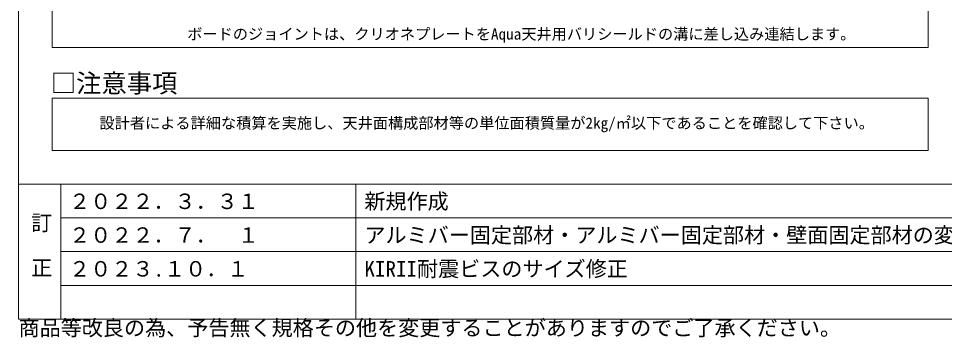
# Model space of a CAD drawing. Units: millimetres on the paper, with parts at other scales. Extents: x -195 to 195, y -135 to 132.
# Drawn here: x -195 to -85.2, y -134.7 to -96.9 of the extents above; entities that cross this region are included whole.
import ezdxf
from ezdxf.enums import TextEntityAlignment as Align

# ---------------------------------------------------------------- set-up
doc = ezdxf.new("R2010")
doc.units = ezdxf.units.MM
doc.layers.add('9-6_文字', color=7, linetype='Continuous')
doc.layers.add('F-6_文字', color=7, linetype='Continuous')
doc.layers.add('A-6_文字', color=7, linetype='Continuous', lineweight=18)
doc.layers.add('F-3_野縁', color=3, linetype='Continuous', lineweight=18)
doc.styles.add('ＭＳ ゴシック', font='')
doc.styles.get('ＭＳ ゴシック').set_extended_font_data('MS Gothic')

msp = doc.modelspace()

# ---------------------------------------------------------------- linework, layer by layer
at = {"layer": 'F-3_野縁'}
for p, q in [((-195, 132.5), (-195, -132.5)), ((-87.181, -29.241), (-87.181, -100.291)), ((-191, -106.291), (-87.181, -106.291)), ((-87.181, -106.291), (-87.181, -112.5)), ((-195, -116.5), (195, -116.5)), ((-195, -132.5), (195, -132.5))]:
    msp.add_line(p, q, dxfattribs=at)
at = {"layer": 'F-3_野縁', "color": 7}
msp.add_line((-190, -116.5), (-190, -132.5), dxfattribs=at)
at = {"layer": 'F-3_野縁', "color": 4, "lineweight": 9}
for p, q in [((-190, -116.5), (-190, -132.5)), ((-155, -116.5), (-155, -132.5)), ((-190, -120.5), (-75, -120.5)), ((-190, -124.5), (-75, -124.5)), ((-190, -128.5), (-75, -128.5))]:
    msp.add_line(p, q, dxfattribs=at)
at = {"layer": 'F-3_野縁'}
for points in [[(-191, -29.241), (-191, -100.291), (-87.181, -100.291)], [(-191, -106.291), (-191, -112.5), (-87.181, -112.5)]]:
    msp.add_lwpolyline(points, dxfattribs=at)

# ---------------------------------------------------------------- texts
at = {"layer": '9-6_文字', "style": 'ＭＳ ゴシック'}
msp.add_text('設計者による詳細な積算を実施し、天井面構成部材等の単位面積質量が2kg/㎡以下であることを確認して下さい。', height=1.32, dxfattribs=at).set_placement((-185.406, -110.309), align=Align.BOTTOM_LEFT)
at = {"layer": 'A-6_文字', "style": 'ＭＳ ゴシック'}
msp.add_text('ボードのジョイントは、クリオネプレートをAqua天井用バリシールドの溝に差し込み連結します。', height=1.32, dxfattribs=at).set_placement((-174.999, -99.756), align=Align.BOTTOM_LEFT)
at = {"layer": 'F-6_文字', "style": 'ＭＳ ゴシック'}
for s, height, p in [('□注意事項', 2.199, (-191.168, -106.291)), ('新規作成', 1.833, (-154, -120)), ('２０２２．３．３１', 1.833, (-189, -120)), ('訂', 1.833, (-193.5, -122.546)), ('２０２２．７．\u3000１', 1.833, (-189, -124)), ('アルミバー固定部材・アルミバー固定部材・壁面固定部材の変更', 1.833, (-154, -124)), ('正', 1.833, (-193.5, -127.881)), ('２０２３.１０．１', 1.833, (-189, -128)), ('KIRII耐震ビスのサイズ修正', 1.833, (-154, -128)), ('商品等改良の為、予告無く規格その他を変更することがありますのでご了承ください。', 1.833, (-195, -135))]:
    msp.add_text(s, height=height, dxfattribs=at).set_placement(p, align=Align.BOTTOM_LEFT)

doc.saveas('drawing.dxf')
